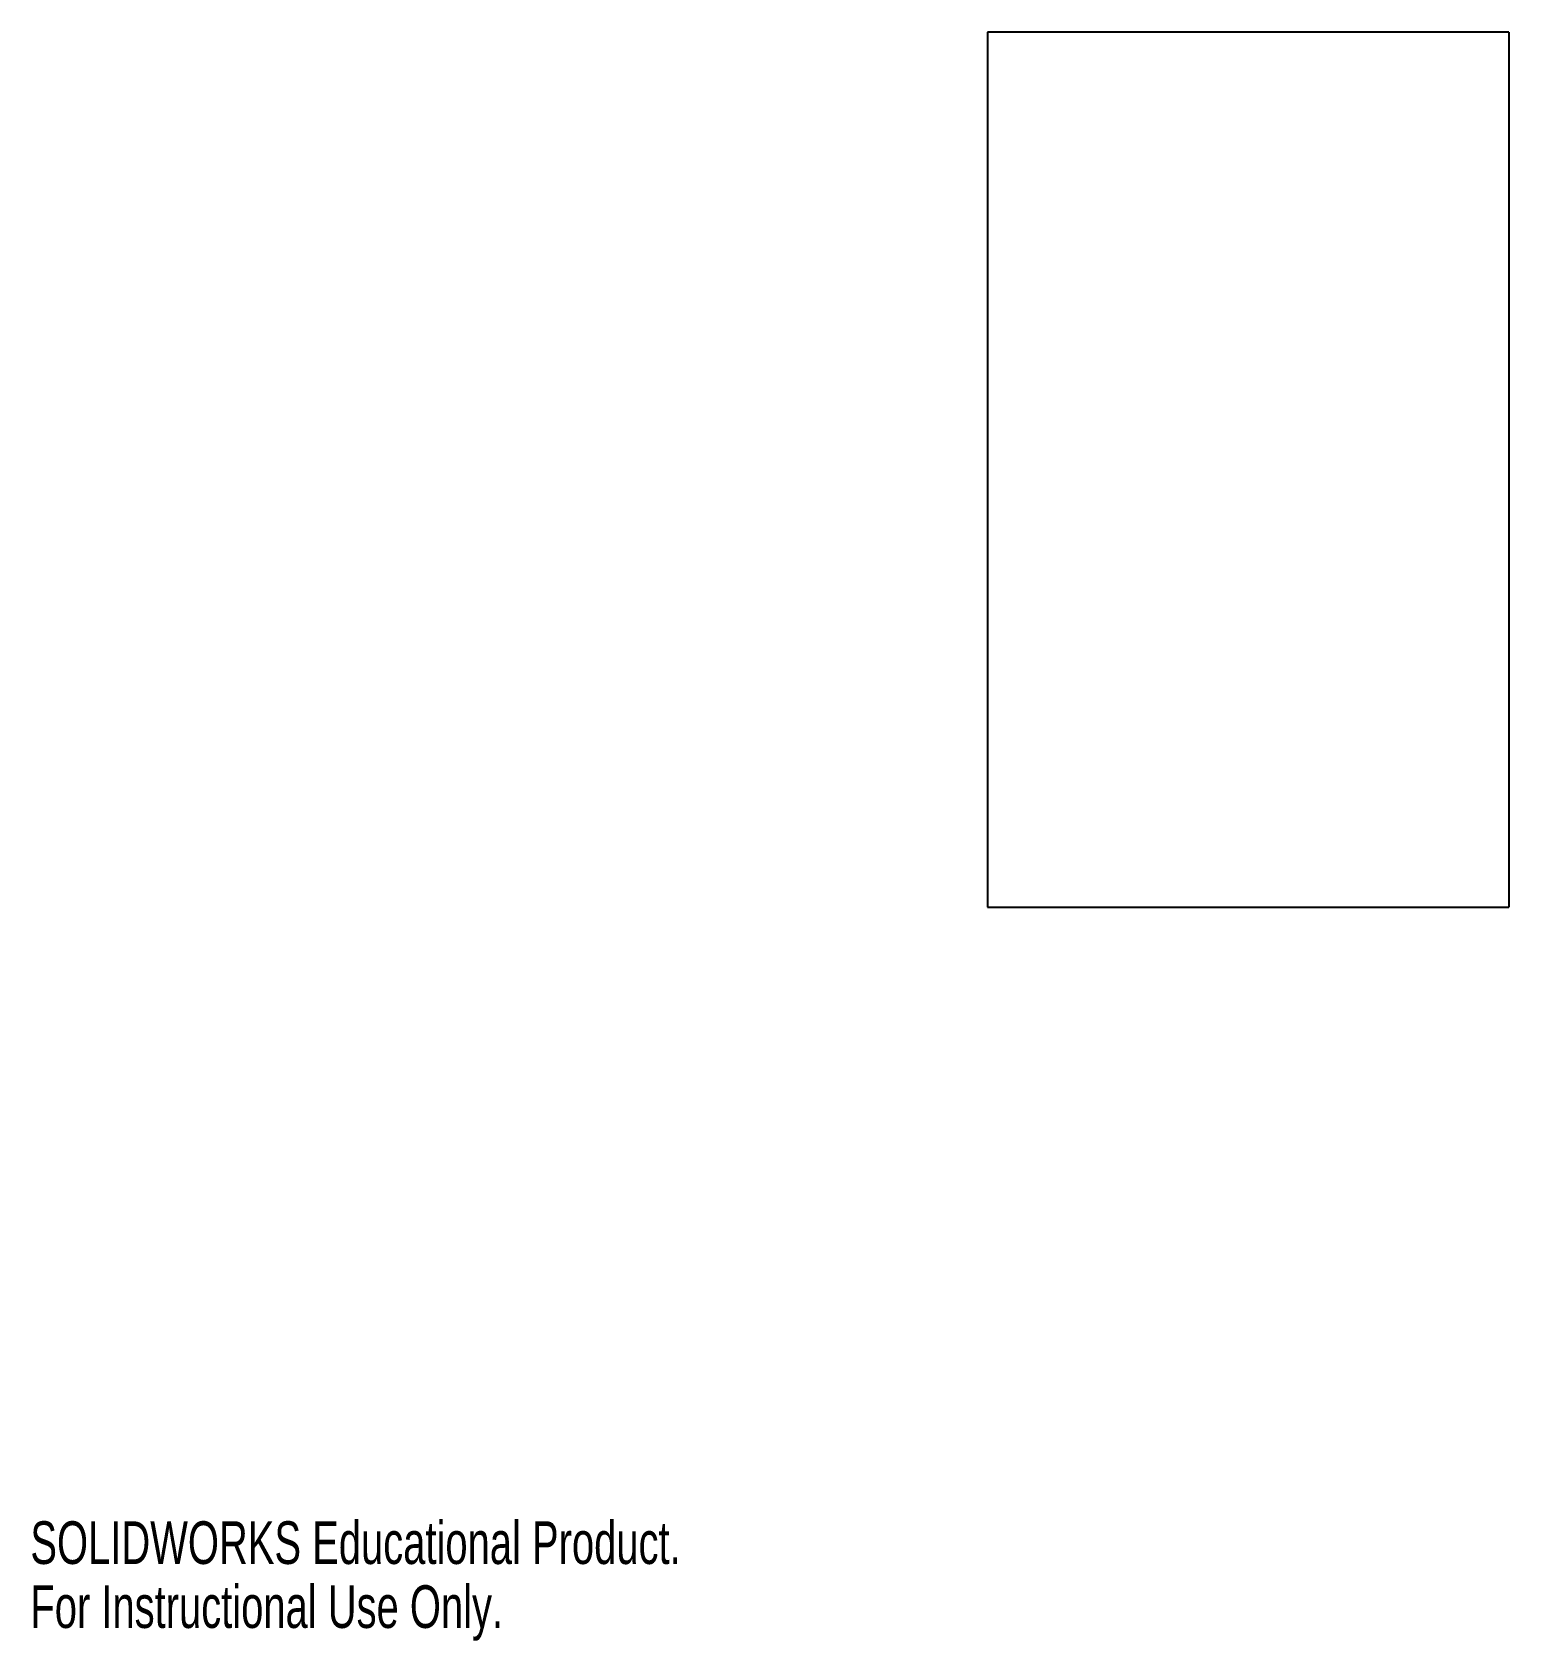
# Model space of a CAD drawing. Header units: millimetres. Extents: x 1 to 504, y 0 to 548.
import ezdxf

# ---------------------------------------------------------------- set-up
doc = ezdxf.new("R2010")
doc.units = ezdxf.units.MM
doc.styles.add('SLDTEXTSTYLE0', font='TXT', dxfattribs={"width": 0.7})

msp = doc.modelspace()

# ---------------------------------------------------------------- linework, layer by layer
at = {"color": 7, "linetype": 'Continuous', "lineweight": 25}
for p, q in [((504.19, 548.49), (326.39, 548.49)), ((326.39, 548.49), (326.39, 250.04)), ((504.19, 548.49), (504.19, 250.04)), ((326.39, 250.04), (504.19, 250.04))]:
    msp.add_line(p, q, dxfattribs=at)

# ---------------------------------------------------------------- texts
at = {"color": 7, "linetype": 'Continuous', "char_height": 14.5493, "attachment_point": 1, "style": 'SLDTEXTSTYLE0'}
for s, insert in [('SOLIDWORKS Educational Product.', (0, 40.58)), ('For Instructional Use Only.', (0, 18.76))]:
    msp.add_mtext(s, dxfattribs=dict(at, insert=insert))

doc.saveas('drawing.dxf')
